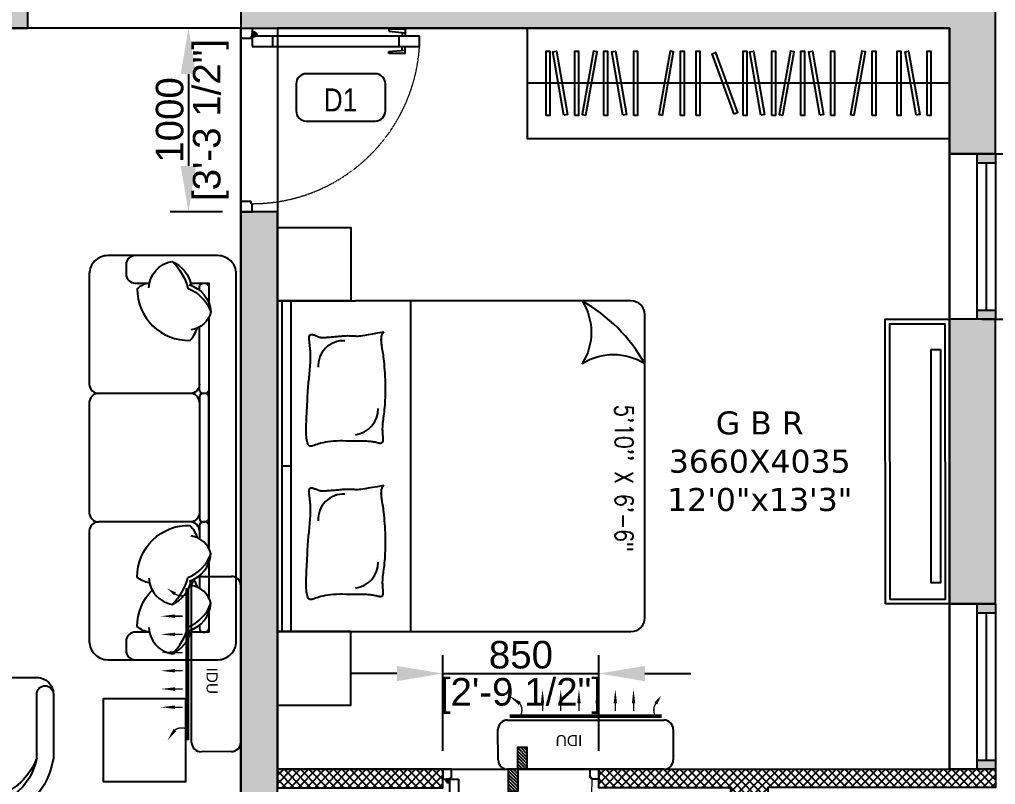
# Model space of a CAD drawing. Header units: millimetres. Extents: x 94643 to 134206, y 115494 to 180803.
# Drawn here: x 106145 to 111460, y 130945 to 135110 of the extents above; entities that cross this region are included whole.
import ezdxf
from ezdxf.enums import TextEntityAlignment as Align

# ---------------------------------------------------------------- set-up
doc = ezdxf.new("R2010")
doc.units = ezdxf.units.MM
doc.linetypes.add('3.5BHK EAST-UN-5$0$DASHED', pattern=[0.75, 0.5, -0.25])
doc.linetypes.add('3BHK  WEST_UN-2$0$DASHED', pattern=[0.75, 0.5, -0.25])
for name, color, linetype in [('A-1S Sofa', 253, 'Continuous'), ('A-3S Sofa', 253, 'Continuous'), ('A-AC', 252, 'Continuous'), ('A-Bed Furniture', 253, 'Continuous'), ('A-Bed Side Table', 253, 'Continuous'), ('A-Dimensions', 4, 'Continuous'), ('A-Door', 11, 'Continuous'), ('A-Door Line', 8, 'Continuous'), ('A-Furniture', 8, 'Continuous'), ('A-Hatch', 252, 'Continuous'), ('A-MBR Wardrobe', 253, 'Continuous'), ('A-Room Boundary', 44, 'Continuous'), ('A-Sofa Center  Table', 253, 'Continuous'), ('A-Sofa Side Table', 253, 'Continuous'), ('A-Text Main', 44, 'Continuous'), ('A-TV', 253, 'Continuous'), ('A-TV Unit', 252, 'Continuous'), ('A-Window', 4, 'Continuous')]:
    doc.layers.add(name, color=color, linetype=linetype)
doc.layers.add('A-Wall', color=240, linetype='Continuous', lineweight=35)
doc.styles.add('2024-08-29_TOWER-A$0$simplex-0.8', font='simplex.shx', dxfattribs={"width": 0.8})
doc.styles.add('3.5BHK EAST-UN-5$0$grid_text', font='verdana.ttf')
doc.styles.add('3BHK  WEST_UN-2$0$2024-08-30_TOWER-C$0$simplex-0.8', font='simplex.shx', dxfattribs={"width": 0.8})
doc.styles.add('3BHK  WEST_UN-2$0$AMISH', font='arial.ttf')
doc.styles.add('ARIAL', font='ARIALN.TTF')
doc.styles.add('S', font='arial.ttf', dxfattribs={"height": 150})
doc.dimstyles.new('DIMSMALL', dxfattribs={"dimtxt": 150, "dimasz": 250, "dimexe": 100, "dimexo": 100, "dimgap": 25, "dimtad": 1, "dimdec": 0, "dimzin": 0, "dimdsep": 46, "dimtxsty": 'S', "dimcen": 0, "dimdle": 100, "dimclrd": 8, "dimclre": 8, "dimclrt": 256, "dimazin": 0, "dimtfac": 1, "dimtdec": 0, "dimtix": 1, "dimtmove": 0, "dimatfit": 3, "dimldrblk": '12_DatumFilled', "dimfxl": 1, "dimtolj": 1, "dimtzin": 0, "dimlwd": -1, "dimlwe": -1, "dimarcsym": 1})

# ---------------------------------------------------------------- blocks, each defined once
blk = doc.blocks.new('*D217')
at = {"layer": 'A-Dimensions', "color": 8, "transparency": 16777216}
for p, q in [((107250.8, 135062.7), (106965, 135062.7)), ((107065, 134812.7), (107065, 134312.7)), ((107250.8, 134062.7), (106965, 134062.7))]:
    blk.add_line(p, q, dxfattribs=at)
for points in [[(107023.3, 134812.7), (107106.7, 134812.7), (107065, 135062.7)], [(107023.3, 134312.7), (107106.7, 134312.7), (107065, 134062.7)]]:
    blk.add_solid(points, dxfattribs=at)
at = {"layer": 'Defpoints', "color": 0, "transparency": 16777216}
for p in [(107350.8, 135062.7), (107065, 134062.7), (107350.8, 134062.7)]:
    blk.add_point(p, dxfattribs=at)
at = {"layer": 'A-Dimensions', "lineweight": 30, "transparency": 16777216, "char_height": 150, "attachment_point": 5, "rotation": 90, "style": 'S'}
for s, insert in [('\\A1;[3\'-3 1/2"]', (107187.1, 134562.7)), ('\\A1;1000', (106963.4, 134562.7))]:
    blk.add_mtext(s, dxfattribs=dict(at, insert=insert))
blk = doc.blocks.new('12_DatumFilled')
at = {"color": 8, "linetype": 'ByBlock'}
blk.add_solid([(0, 0.577), (-1, 0), (0, -0.577)], dxfattribs=at)
blk = doc.blocks.new('*D226')
at = {"layer": 'A-Dimensions', "color": 8, "transparency": 16777216}
for p, q in [((112231.5, 134627.8), (112231.5, 134877.8)), ((111385.8, 134377.8), (112331.5, 134377.8)), ((112231.5, 134377.8), (112231.5, 133477.8)), ((111385.8, 133477.8), (112331.5, 133477.8)), ((112231.5, 133227.8), (112231.5, 132977.8))]:
    blk.add_line(p, q, dxfattribs=at)
for points in [[(112189.8, 134627.8), (112273.2, 134627.8), (112231.5, 134377.8)], [(112189.8, 133227.8), (112273.2, 133227.8), (112231.5, 133477.8)]]:
    blk.add_solid(points, dxfattribs=at)
at = {"layer": 'Defpoints', "color": 0, "transparency": 16777216}
for p in [(111285.8, 134377.8), (111285.8, 133477.8), (112231.5, 133477.8)]:
    blk.add_point(p, dxfattribs=at)
at = {"layer": 'A-Dimensions', "lineweight": 30, "transparency": 16777216, "char_height": 150, "attachment_point": 5, "rotation": 90, "style": 'S'}
for s, insert in [('\\A1;[2\'-11 1/2"]', (112353.6, 133927.8)), ('\\A1;900', (112129.9, 133927.8))]:
    blk.add_mtext(s, dxfattribs=dict(at, insert=insert))
blk = doc.blocks.new('*D228')
at = {"layer": 'A-Dimensions', "color": 8, "transparency": 16777216}
for p, q in [((108450.8, 131127.7), (108450.8, 131649.1)), ((109300.8, 131127.7), (109300.8, 131649.1)), ((108200.8, 131549.1), (107950.8, 131549.1)), ((108450.8, 131549.1), (109300.8, 131549.1)), ((109550.8, 131549.1), (109800.8, 131549.1))]:
    blk.add_line(p, q, dxfattribs=at)
for points in [[(108200.8, 131590.7), (108200.8, 131507.4), (108450.8, 131549.1)], [(109550.8, 131590.7), (109550.8, 131507.4), (109300.8, 131549.1)]]:
    blk.add_solid(points, dxfattribs=at)
at = {"layer": 'Defpoints', "color": 0, "transparency": 16777216}
for p in [(109300.8, 131549.1), (108450.8, 131027.7), (109300.8, 131027.7)]:
    blk.add_point(p, dxfattribs=at)
at = {"layer": 'A-Dimensions', "lineweight": 30, "transparency": 16777216, "char_height": 150, "attachment_point": 5, "style": 'S'}
for s, insert in [('\\A1;850', (108875.8, 131650.6)), ('\\A1;[2\'-9 1/2"]', (108875.8, 131427))]:
    blk.add_mtext(s, dxfattribs=dict(at, insert=insert))
blk = doc.blocks.new('3.5BHK EAST-UN-5$0$A$Ceb508b97')
at = {"layer": 'A-MBR Wardrobe', "ltscale": 600}
blk.add_lwpolyline([(100.2, 600), (100.2, 0), (2400.2, 0), (2400.2, 600)], close=True, dxfattribs=at)
for points in [[(202.7, 125), (202.7, 475), (222.7, 475), (222.7, 125), (202.7, 125)], [(300.1, 125.9), (239.3, 470.6), (259, 474.1), (319.7, 129.4), (300.1, 125.9)], [(359.9, 125), (359.9, 475), (379.9, 475), (379.9, 125), (359.9, 125)], [(419.5, 125.9), (480.3, 470.6), (460.6, 474.1), (399.9, 129.4), (419.5, 125.9)], [(517.8, 125), (517.8, 475), (537.8, 475), (537.8, 125), (517.8, 125)], [(621.4, 125.9), (560.6, 470.6), (580.3, 474.1), (641.1, 129.4), (621.4, 125.9)], [(681.2, 125), (681.2, 475), (701.2, 475), (701.2, 125), (681.2, 125)], [(836.6, 125.9), (897.4, 470.6), (877.7, 474.1), (817, 129.4), (836.6, 125.9)], [(934.9, 125), (934.9, 475), (954.9, 475), (954.9, 125), (934.9, 125)], [(1019.4, 125), (1019.4, 475), (1039.4, 475), (1039.4, 125), (1019.4, 125)], [(1226.2, 132.1), (1106.5, 461), (1125.3, 467.9), (1245, 139), (1226.2, 132.1)], [(1275.7, 125), (1275.7, 475), (1295.7, 475), (1295.7, 125), (1275.7, 125)], [(1373, 125.9), (1312.3, 470.6), (1332, 474.1), (1392.7, 129.4), (1373, 125.9)], [(1432.9, 125), (1432.9, 475), (1452.9, 475), (1452.9, 125), (1432.9, 125)], [(1492.5, 125.9), (1553.3, 470.6), (1533.6, 474.1), (1472.8, 129.4), (1492.5, 125.9)], [(1590.8, 125), (1590.8, 475), (1610.8, 475), (1610.8, 125), (1590.8, 125)], [(1694.4, 125.9), (1633.6, 470.6), (1653.3, 474.1), (1714.1, 129.4), (1694.4, 125.9)], [(1754.2, 125), (1754.2, 475), (1774.2, 475), (1774.2, 125), (1754.2, 125)], [(1880.8, 125.9), (1941.5, 470.6), (1921.8, 474.1), (1861.1, 129.4), (1880.8, 125.9)], [(1979, 125), (1979, 475), (1999, 475), (1999, 125), (1979, 125)], [(2114.9, 125), (2114.9, 475), (2134.9, 475), (2134.9, 125), (2114.9, 125)], [(2218.5, 125.9), (2157.7, 470.6), (2177.4, 474.1), (2238.2, 129.4), (2218.5, 125.9)], [(2278.3, 125), (2278.3, 475), (2298.3, 475), (2298.3, 125), (2278.3, 125)], [(2400.2, 300), (100, 300)]]:
    blk.add_lwpolyline(points, dxfattribs=at)
blk = doc.blocks.new('A$C060bb122')
at = {"layer": 'A-Window', "linetype": 'Continuous'}
for points in [[(0, 0), (-100, 0), (-100, -50), (0, -50)], [(-100, -900), (0, -900), (0, -850), (-100, -850)]]:
    blk.add_hatch(color=256, dxfattribs=at).paths.add_polyline_path(points)
for p, q in [((-249.5, 0), (-249.5, -900)), ((-100, 0), (-249.5, 0)), ((-100, -50), (-100, 0)), ((0, 0), (-100, 0)), ((0, 0), (-100, 0)), ((0, 0), (0, -900)), ((0, 0), (0, -50)), ((0, -50), (-100, -50)), ((-100, -850), (-100, -50)), ((-50, -50), (-50, -850)), ((0, -50), (0, -850)), ((-100, -900), (-100, -850)), ((-100, -850), (0, -850)), ((0, -850), (0, -900)), ((-100, -900), (-250, -900)), ((0, -900), (-100, -900)), ((0, -900), (-100, -900))]:
    blk.add_line(p, q, dxfattribs=at)
blk = doc.blocks.new('A$Ccfbdbe87')
at = {"layer": 'A-Door'}
for p, q in [((99.9, 973.1), (44.4, 973.1)), ((44.4, 973.1), (44.4, 62.5)), ((99.9, 62.5), (99.9, 973.1)), ((5.6, 895.4), (44.4, 895.4)), ((5.6, 895.4), (5.6, 806.5)), ((16.7, 806.5), (24.9, 895.4)), ((23.3, 878.7), (44.4, 878.7)), ((99.9, 862), (44.4, 862)), ((138.8, 895.4), (99.9, 895.4)), ((121, 878.7), (99.9, 878.7)), ((127.7, 806.5), (119.5, 895.4)), ((138.8, 895.4), (138.8, 806.5)), ((5.6, 806.5), (16.7, 806.5)), ((138.8, 806.5), (127.7, 806.5)), ((99.9, 173.5), (44.4, 173.5)), ((0, 0), (0, 62.5)), ((0, 62.5), (44.4, 62.5)), ((16.7, 73.6), (50, 73.6)), ((33.3, 90.2), (33.3, 56.9)), ((44.4, 62.5), (99.9, 62.5)), ((44.4, 62.5), (44.4, 55.5)), ((44.4, 55.5), (55.5, 55.5)), ((55.5, 55.5), (55.5, 0)), ((99.9, 62.5), (99.9, 62.5)), ((944.5, 55.5), (944.5, 0)), ((955.6, 55.5), (944.5, 55.5)), ((1000, 62.5), (955.6, 62.5)), ((955.6, 62.5), (955.6, 55.5)), ((1000, 0), (1000, 62.5)), ((55.5, 0), (0, 0)), ((944.5, 0), (1000, 0))]:
    blk.add_line(p, q, dxfattribs=at)
blk.add_circle((33.3, 73.6), 11.1, dxfattribs=at)
at = {"layer": 'A-Door', "linetype": '3BHK  WEST_UN-2$0$DASHED', "lineweight": 0}
blk.add_arc((41.8, 61.2), 913.8, 0.0822, 86.3506, dxfattribs=at)
blk = doc.blocks.new('A$C9b4d8ff6')
at = {"layer": 'A-Door'}
for p, q in [((84.9, 827.1), (37.7, 827.1)), ((37.7, 827.1), (37.8, 53.1)), ((85, 53.1), (84.9, 827.1)), ((4.7, 761.1), (37.7, 761.1)), ((4.7, 761.1), (4.7, 685.5)), ((14.1, 685.5), (21.1, 761.1)), ((19.8, 746.9), (37.7, 746.9)), ((117.9, 761.1), (84.9, 761.1)), ((102.8, 746.9), (84.9, 746.9)), ((108.5, 685.5), (101.5, 761.1)), ((117.9, 761.1), (118, 685.5)), ((84.9, 732.7), (37.7, 732.7)), ((4.7, 685.5), (14.1, 685.5)), ((118, 685.5), (108.5, 685.5)), ((84.9, 147.5), (37.7, 147.5)), ((14.2, 62.5), (42.5, 62.5)), ((28.3, 76.7), (28.3, 48.4)), ((0, 0), (0, 53.1)), ((0, 53.1), (37.8, 53.1)), ((47.2, 0), (0, 0)), ((37.8, 53.1), (85, 53.1)), ((37.8, 53.1), (37.8, 47.2)), ((37.8, 47.2), (47.2, 47.2)), ((47.2, 47.2), (47.2, 0)), ((85, 53.1), (85, 53.1)), ((802.8, 47.2), (802.8, 0.1)), ((812.2, 47.2), (802.8, 47.2)), ((802.8, 0.1), (850, 0.1)), ((850, 53.2), (812.2, 53.1)), ((812.2, 53.1), (812.2, 47.2)), ((850, 0.1), (850, 53.2))]:
    blk.add_line(p, q, dxfattribs=at)
blk.add_circle((28.3, 62.5), 9.44, dxfattribs=at)
at = {"layer": 'A-Door', "linetype": '3.5BHK EAST-UN-5$0$DASHED', "lineweight": 0}
blk.add_arc((35.5, 52), 776.7, 0.0858, 86.3542, dxfattribs=at)
blk = doc.blocks.new('3BHK  WEST_UN-3$0$2024-08-29_TOWER-A$0$SIDE TABLE')
at = {"layer": 'A-Furniture'}
blk.add_lwpolyline([(0.45, 0), (0, 0), (0, 0.45), (0.45, 0.45)], close=True, dxfattribs=at)
blk = doc.blocks.new('3BHK  WEST_UN-3$0$A$Ce69b8bcf')
at = {"layer": 'A-1S Sofa'}
for points in [[(800.1, 434.8), (800.1, 90.2, -0.414214), (709.9, 0), (360.8, 0, -0.376272), (0.1, 430.3), (0.1, 434.8), (0.1, 439.3, -0.414214), (360.8, 800), (709.9, 800, -0.414214), (800.1, 709.8), (800.1, 434.8)], [(315.3, 807.4, 0.14773), (237.8, 675.6, 0.213343), (124.1, 559.4, 0.178662)], [(428.9, 678.2, 0.356772), (315.3, 807.4, 0.249542), (221.6, 690.3, -9.61688)], [(424, 709.8), (709.9, 709.8, 0.414214), (755, 754.9), (755, 754.9, 0.414214), (709.9, 800)], [(231.6, 693.8, 0.306663), (124.1, 559.4, 0.30633), (222.3, 471.5, -0.872847)], [(426.1, 700.9, -0.165541), (485.7, 673, -0.425989), (227.4, 419.8, -0.121523), (191.8, 479.9, 7.115464)], [(125.9, 573.6, 0.130591), (90.3, 439.3), (90.3, 434.8)], [(145.1, 516.2, 0.072384), (135.4, 439.3), (135.4, 434.8)], [(360.8, 90.2, -0.364589), (90.3, 430.3), (90.3, 434.8)], [(360.8, 90.2, -0.321599), (135.4, 430.3), (135.4, 434.8)], [(360.8, 90.2), (709.9, 90.2, -0.414214), (755, 45.1), (755, 45.1, -0.414214), (709.9, 0)]]:
    blk.add_lwpolyline(points, format="xyb", dxfattribs=at)
blk = doc.blocks.new('3BHK  WEST_UN-2$0$WALL MOUNTED SPLIT AC')
at = {"layer": 'A-AC'}
for p, q in [((18067.15, -8077.46), (18073.71, -8077.46)), ((18064.01, -8112.84, 0), (18064, -8079.99, 0)), ((18064.41, -8112.84, 0), (18064.41, -8079.99, 0)), ((18065.12, -8113.34), (18065.11, -8079.5)), ((18075.75, -8079.5), (18075.75, -8113.29)), ((18073.72, -8115.33), (18067.16, -8115.38))]:
    blk.add_line(p, q, dxfattribs=at)
at = {"layer": 'A-AC', "elevation": 0}
for points in [[(18059.86, -8080.11, 0, 0.75, 0), (18061.51, -8081.22, 0.75, 0.75, 0)], [(18058.43, -8086.05, 0, 0.75, 0), (18061.52, -8086.05, 0.75, 0.75, 0)], [(18058.44, -8089.99, 0, 0.75, 0), (18061.52, -8089.99, 0.75, 0.75, 0)], [(18058.44, -8093.93, 0, 0.75, 0), (18061.52, -8093.93, 0.75, 0.75, 0)], [(18058.44, -8097.86, 0, 0.75, 0), (18061.52, -8097.86, 0.75, 0.75, 0)], [(18058.44, -8101.8, 0, 0.75, 0), (18061.52, -8101.8, 0.75, 0.75, 0)], [(18058.44, -8105.74, 0, 0.75, 0), (18061.52, -8105.74, 0.75, 0.75, 0)], [(18059.87, -8112.95, 0, 0.75, 0), (18061.51, -8110.65, 0.75, 0.75, 0)]]:
    blk.add_lwpolyline(points, format="xyseb", dxfattribs=at)
at = {"layer": 'A-AC', "const_width": 0.3, "elevation": 0}
for points in [[(18061.51, -8081.22, 0.246742), (18063.87, -8081.49, -4.761831)], [(18061.51, -8110.65, -0.246742), (18063.87, -8110.38, 4.761831)]]:
    blk.add_lwpolyline(points, format="xyb", dxfattribs=at)
for points in [[(18061.52, -8086.05), (18063.17, -8086.05)], [(18061.52, -8089.99), (18063.17, -8089.99)], [(18061.52, -8093.93), (18063.17, -8093.93)], [(18061.52, -8097.86), (18063.17, -8097.86)], [(18061.52, -8101.8), (18063.17, -8101.8)], [(18061.52, -8105.74), (18063.17, -8105.74)]]:
    blk.add_lwpolyline(points, dxfattribs=at)
at = {"layer": 'A-AC'}
for centre, start, end in [((18067.15, -8079.5), 90.0082, 180.0082), ((18073.71, -8079.5), 0.0078, 90.0078), ((18067.16, -8113.34), 180.0082, 270.0082), ((18073.71, -8113.29), 270.0078, 0.0078)]:
    blk.add_arc(centre, 2.04, start, end, dxfattribs=at)
at = {"layer": 'A-AC', "style": '3BHK  WEST_UN-2$0$AMISH'}
blk.add_attdef('IDU', text='', height=2.4, rotation=90.0082, dxfattribs=at).set_placement((18070, -8096.33, 0), align=Align.MIDDLE_CENTER)
blk = doc.blocks.new('3.5BHK EAST-UN-5$0$2024-08-29_TOWER-A$0$TV FG')
at = {"layer": 'A-TV'}
blk.add_lwpolyline([(-635, -25), (635, -25), (635, -75), (-635, -75)], close=True, dxfattribs=at)
blk = doc.blocks.new('2024-08-29_TOWER-A$0$WNTG')
at = {"layer": 'A-Text Main'}
blk.add_lwpolyline([(-187.8, 246.2), (187.8, 246.2, -0.414214), (242.8, 191.2), (242.8, 43.3, -0.414214), (187.8, -11.7), (-187.8, -11.7, -0.414214), (-242.8, 43.3), (-242.8, 191.2, -0.414214)], format="xyb", close=True, dxfattribs=at)
at = {"layer": 'A-Text Main', "style": '2024-08-29_TOWER-A$0$simplex-0.8', "width": 0.8}
blk.add_attdef('WNTG', text='', height=150, dxfattribs=at).set_placement((-1.6, 43), align=Align.CENTER)
blk = doc.blocks.new('TILE DROP')
at = {"layer": 'A-Door Line'}
h = blk.add_hatch(dxfattribs=at)
h.set_pattern_fill('ANSI31', color=8, scale=0.1)
h.set_pattern_definition([(45, (-18.584744, -6.592634), (-0.008838835, 0.008838835), [])])
h.paths.add_polyline_path([(0, 0.05), (-0.12, 0.05), (-0.12, 0), (0, 0)])
h.paths.add_polyline_path([(0.12, -0.05), (0.12, 0), (0, 0), (0, -0.05)])
at = {"layer": 'A-Door Line', "color": 8}
for points in [[(-0.12, 0), (-0.12, 0.05), (0, 0.05), (0, 0)], [(0, -0.05), (0, 0), (0.12, 0), (0.12, -0.05)]]:
    blk.add_lwpolyline(points, close=True, dxfattribs=at)
blk = doc.blocks.new('3BHK  WEST_UN-2$0$2024-08-30_TOWER-C$0$king size bed')
at = {"layer": 'A-Bed Furniture'}
for p, q in [((0.825, 2), (-0.825, 2)), ((-0.9, 1.925), (-0.9, 0.425)), ((0.9, 0), (0.9, 1.925)), ((-0.9, 0.725), (0.9, 0.725)), ((-0.9, 0), (-0.9, 0.425)), ((0.9, 0.075), (-0.9, 0.075)), ((0, 0.075), (0, 0.025)), ((0, 0.075), (0, 0.075))]:
    blk.add_line(p, q, dxfattribs=at)
blk.add_lwpolyline([(-0.9, 1.6586, -0.292894), (-0.5586, 1.6586, -0.292894), (-0.5586, 2, 0.136668)], format="xyb", close=True, dxfattribs=at)
for points in [[(-0.7317, 0.5787), (-0.7264, 0.5744), (-0.7213, 0.571), (-0.7162, 0.5684), (-0.7111, 0.5664), (-0.7061, 0.5651), (-0.7012, 0.5642), (-0.6963, 0.5637), (-0.6914, 0.5635), (-0.6866, 0.5634), (-0.6818, 0.5635), (-0.6768, 0.5638), (-0.6717, 0.5642), (-0.6663, 0.5648), (-0.6607, 0.5656), (-0.6547, 0.5665), (-0.6482, 0.5675), (-0.6412, 0.5687), (-0.6335, 0.5701), (-0.6252, 0.5715), (-0.6161, 0.573), (-0.606, 0.5745), (-0.595, 0.576), (-0.5828, 0.5775), (-0.5695, 0.5789), (-0.5549, 0.5803), (-0.5392, 0.5815), (-0.5227, 0.5827), (-0.5057, 0.5837), (-0.4883, 0.5846), (-0.4708, 0.5853), (-0.4535, 0.5858), (-0.4365, 0.5862), (-0.4202, 0.5864), (-0.4044, 0.5863), (-0.3893, 0.5861), (-0.3746, 0.5857), (-0.3605, 0.5852), (-0.3468, 0.5844), (-0.3335, 0.5835), (-0.3207, 0.5825), (-0.3082, 0.5813), (-0.2962, 0.58), (-0.2845, 0.5786), (-0.2734, 0.5772), (-0.2628, 0.5759), (-0.2528, 0.5746), (-0.2434, 0.5735), (-0.2347, 0.5725), (-0.2266, 0.5718), (-0.2191, 0.5712), (-0.2121, 0.5708), (-0.2053, 0.5707), (-0.1987, 0.5707), (-0.1922, 0.5708), (-0.1856, 0.5712), (-0.1788, 0.5716), (-0.1717, 0.5722), (-0.1644, 0.5728), (-0.1572, 0.5733), (-0.1503, 0.5736), (-0.1438, 0.5737), (-0.138, 0.5733), (-0.1331, 0.5723), (-0.1292, 0.5707), (-0.1265, 0.5684), (-0.125, 0.5655), (-0.1243, 0.5619), (-0.1245, 0.5577), (-0.1252, 0.5531), (-0.1263, 0.5481), (-0.1276, 0.5428), (-0.129, 0.5372), (-0.1303, 0.5313), (-0.1315, 0.5253), (-0.1326, 0.5192), (-0.1336, 0.5129), (-0.1344, 0.5065), (-0.135, 0.5), (-0.1355, 0.4935), (-0.1359, 0.4869), (-0.1361, 0.4802), (-0.1362, 0.4734), (-0.1361, 0.4661), (-0.1361, 0.4583), (-0.136, 0.4496), (-0.136, 0.4399), (-0.1361, 0.4291), (-0.1363, 0.4169), (-0.1366, 0.4031), (-0.137, 0.3881), (-0.1373, 0.3722), (-0.1376, 0.3556), (-0.1376, 0.3388), (-0.1372, 0.322), (-0.1365, 0.3055), (-0.1352, 0.2896), (-0.1333, 0.2747), (-0.1309, 0.2608), (-0.1281, 0.248), (-0.1252, 0.2361), (-0.1221, 0.2253), (-0.1191, 0.2155), (-0.1163, 0.2068), (-0.1137, 0.1992), (-0.1117, 0.1927), (-0.1101, 0.1871), (-0.1093, 0.1824), (-0.1091, 0.1785), (-0.1097, 0.1751), (-0.1113, 0.1723), (-0.1138, 0.1697), (-0.1175, 0.1675), (-0.1222, 0.1653), (-0.1281, 0.1633), (-0.135, 0.1615), (-0.1427, 0.1599), (-0.1514, 0.1585), (-0.1607, 0.1573), (-0.1708, 0.1564), (-0.1814, 0.1559), (-0.1926, 0.1556), (-0.2043, 0.1557), (-0.2165, 0.1559), (-0.2293, 0.1564), (-0.2427, 0.1571), (-0.2567, 0.1578), (-0.2713, 0.1586), (-0.2866, 0.1594), (-0.3025, 0.1602), (-0.3188, 0.1609), (-0.3353, 0.1617), (-0.3517, 0.1624), (-0.3678, 0.1632), (-0.3834, 0.164), (-0.3982, 0.1648), (-0.412, 0.1656), (-0.4246, 0.1665), (-0.4362, 0.1674), (-0.4469, 0.1684), (-0.457, 0.1694), (-0.4668, 0.1704), (-0.4763, 0.1715), (-0.486, 0.1725), (-0.4959, 0.1736), (-0.5062, 0.1747), (-0.517, 0.1757), (-0.5279, 0.1767), (-0.539, 0.1776), (-0.5501, 0.1784), (-0.561, 0.1791), (-0.5717, 0.1796), (-0.5819, 0.18), (-0.5916, 0.1802), (-0.6009, 0.1801), (-0.6099, 0.1799), (-0.6186, 0.1796), (-0.6271, 0.179), (-0.6355, 0.1783), (-0.6439, 0.1774), (-0.6524, 0.1765), (-0.6611, 0.1753), (-0.6697, 0.1742), (-0.6782, 0.1732), (-0.6862, 0.1724), (-0.6937, 0.1719), (-0.7004, 0.1719), (-0.7061, 0.1725), (-0.7107, 0.1738), (-0.714, 0.1758), (-0.7161, 0.1786), (-0.7172, 0.1819), (-0.7174, 0.1857), (-0.7169, 0.1898), (-0.7159, 0.1942), (-0.7145, 0.1987), (-0.7128, 0.2031), (-0.7112, 0.2074), (-0.7095, 0.2117), (-0.7078, 0.2158), (-0.7063, 0.2199), (-0.7048, 0.2239), (-0.7035, 0.228), (-0.7025, 0.2321), (-0.7017, 0.2362), (-0.7011, 0.2403), (-0.7009, 0.2446), (-0.7008, 0.249), (-0.701, 0.2536), (-0.7012, 0.2584), (-0.7016, 0.2634), (-0.7021, 0.2687), (-0.7025, 0.2744), (-0.703, 0.2803), (-0.7035, 0.2866), (-0.7039, 0.2931), (-0.7044, 0.2998), (-0.7049, 0.3066), (-0.7054, 0.3135), (-0.706, 0.3204), (-0.7066, 0.3273), (-0.7073, 0.3341), (-0.708, 0.3409), (-0.7088, 0.3476), (-0.7094, 0.3543), (-0.71, 0.361), (-0.7105, 0.3677), (-0.7108, 0.3745), (-0.7109, 0.3813), (-0.7108, 0.3882), (-0.7105, 0.3952), (-0.7101, 0.4023), (-0.7097, 0.4094), (-0.7093, 0.4165), (-0.7091, 0.4237), (-0.7089, 0.431), (-0.709, 0.4383), (-0.7094, 0.4457), (-0.7103, 0.4542), (-0.7116, 0.4646), (-0.7137, 0.4778), (-0.7166, 0.4949), (-0.7205, 0.5168), (-0.7255, 0.5444), (-0.7317, 0.5787)], [(0.1033, 0.5787), (0.1086, 0.5744), (0.1137, 0.571), (0.1188, 0.5684), (0.1239, 0.5664), (0.1289, 0.5651), (0.1338, 0.5642), (0.1387, 0.5637), (0.1436, 0.5635), (0.1484, 0.5634), (0.1532, 0.5635), (0.1582, 0.5638), (0.1633, 0.5642), (0.1687, 0.5648), (0.1743, 0.5656), (0.1803, 0.5665), (0.1868, 0.5675), (0.1938, 0.5687), (0.2015, 0.5701), (0.2098, 0.5715), (0.2189, 0.573), (0.229, 0.5745), (0.24, 0.576), (0.2522, 0.5775), (0.2655, 0.5789), (0.2801, 0.5803), (0.2958, 0.5815), (0.3123, 0.5827), (0.3293, 0.5837), (0.3467, 0.5846), (0.3642, 0.5853), (0.3815, 0.5858), (0.3985, 0.5862), (0.4148, 0.5864), (0.4306, 0.5863), (0.4457, 0.5861), (0.4604, 0.5857), (0.4745, 0.5852), (0.4882, 0.5844), (0.5015, 0.5835), (0.5143, 0.5825), (0.5268, 0.5813), (0.5388, 0.58), (0.5505, 0.5786), (0.5616, 0.5772), (0.5722, 0.5759), (0.5822, 0.5746), (0.5916, 0.5735), (0.6003, 0.5725), (0.6084, 0.5718), (0.6159, 0.5712), (0.6229, 0.5708), (0.6297, 0.5707), (0.6363, 0.5707), (0.6428, 0.5708), (0.6494, 0.5712), (0.6562, 0.5716), (0.6633, 0.5722), (0.6706, 0.5728), (0.6778, 0.5733), (0.6847, 0.5736), (0.6912, 0.5737), (0.697, 0.5733), (0.7019, 0.5723), (0.7058, 0.5707), (0.7085, 0.5684), (0.71, 0.5655), (0.7107, 0.5619), (0.7105, 0.5577), (0.7098, 0.5531), (0.7087, 0.5481), (0.7074, 0.5428), (0.706, 0.5372), (0.7047, 0.5313), (0.7035, 0.5253), (0.7024, 0.5192), (0.7014, 0.5129), (0.7006, 0.5065), (0.7, 0.5), (0.6995, 0.4935), (0.6991, 0.4869), (0.6989, 0.4802), (0.6988, 0.4734), (0.6989, 0.4661), (0.6989, 0.4583), (0.699, 0.4496), (0.699, 0.4399), (0.6989, 0.4291), (0.6987, 0.4169), (0.6984, 0.4031), (0.698, 0.3881), (0.6977, 0.3722), (0.6974, 0.3556), (0.6974, 0.3388), (0.6978, 0.322), (0.6985, 0.3055), (0.6998, 0.2896), (0.7017, 0.2747), (0.7041, 0.2608), (0.7069, 0.248), (0.7098, 0.2361), (0.7129, 0.2253), (0.7159, 0.2155), (0.7187, 0.2068), (0.7213, 0.1992), (0.7233, 0.1927), (0.7249, 0.1871), (0.7257, 0.1824), (0.7259, 0.1785), (0.7253, 0.1751), (0.7237, 0.1723), (0.7212, 0.1697), (0.7175, 0.1675), (0.7128, 0.1653), (0.7069, 0.1633), (0.7, 0.1615), (0.6923, 0.1599), (0.6836, 0.1585), (0.6743, 0.1573), (0.6642, 0.1564), (0.6536, 0.1559), (0.6424, 0.1556), (0.6307, 0.1557), (0.6185, 0.1559), (0.6057, 0.1564), (0.5923, 0.1571), (0.5783, 0.1578), (0.5637, 0.1586), (0.5484, 0.1594), (0.5325, 0.1602), (0.5162, 0.1609), (0.4997, 0.1617), (0.4833, 0.1624), (0.4672, 0.1632), (0.4516, 0.164), (0.4368, 0.1648), (0.423, 0.1656), (0.4104, 0.1665), (0.3988, 0.1674), (0.3881, 0.1684), (0.378, 0.1694), (0.3682, 0.1704), (0.3587, 0.1715), (0.349, 0.1725), (0.3391, 0.1736), (0.3288, 0.1747), (0.318, 0.1757), (0.3071, 0.1767), (0.296, 0.1776), (0.2849, 0.1784), (0.274, 0.1791), (0.2633, 0.1796), (0.2531, 0.18), (0.2434, 0.1802), (0.2341, 0.1801), (0.2251, 0.1799), (0.2164, 0.1796), (0.2079, 0.179), (0.1995, 0.1783), (0.1911, 0.1774), (0.1826, 0.1765), (0.1739, 0.1753), (0.1653, 0.1742), (0.1568, 0.1732), (0.1488, 0.1724), (0.1413, 0.1719), (0.1346, 0.1719), (0.1289, 0.1725), (0.1243, 0.1738), (0.121, 0.1758), (0.1189, 0.1786), (0.1178, 0.1819), (0.1176, 0.1857), (0.1181, 0.1898), (0.1191, 0.1942), (0.1205, 0.1987), (0.1222, 0.2031), (0.1238, 0.2074), (0.1255, 0.2117), (0.1272, 0.2158), (0.1287, 0.2199), (0.1302, 0.2239), (0.1315, 0.228), (0.1325, 0.2321), (0.1333, 0.2362), (0.1339, 0.2403), (0.1341, 0.2446), (0.1342, 0.249), (0.134, 0.2536), (0.1338, 0.2584), (0.1334, 0.2634), (0.1329, 0.2687), (0.1325, 0.2744), (0.132, 0.2803), (0.1315, 0.2866), (0.1311, 0.2931), (0.1306, 0.2998), (0.1301, 0.3066), (0.1296, 0.3135), (0.129, 0.3204), (0.1284, 0.3273), (0.1277, 0.3341), (0.127, 0.3409), (0.1262, 0.3476), (0.1256, 0.3543), (0.125, 0.361), (0.1245, 0.3677), (0.1242, 0.3745), (0.1241, 0.3813), (0.1242, 0.3882), (0.1245, 0.3952), (0.1249, 0.4023), (0.1253, 0.4094), (0.1257, 0.4165), (0.1259, 0.4237), (0.1261, 0.431), (0.126, 0.4383), (0.1256, 0.4457), (0.1247, 0.4542), (0.1234, 0.4646), (0.1213, 0.4778), (0.1184, 0.4949), (0.1145, 0.5168), (0.1095, 0.5444), (0.1033, 0.5787)], [(0.9, 0.025), (-0.9, 0.025)], [(-0.9, 0), (0.9, 0)]]:
    blk.add_lwpolyline(points, dxfattribs=at)
for centre, radius, start, end in [((-0.825, 1.925), 0.075, 90, 180), ((0.825, 1.925), 0.075, 360, 90), ((-0.3124, 0.406), 0.1418, 7.3413, 90.47), ((0.5226, 0.406), 0.1418, 7.3413, 90.47), ((-0.545, 0.3601), 0.1387, 177.3191, 272.6809), ((0.29, 0.3601), 0.1387, 177.3191, 272.6809)]:
    blk.add_arc(centre, radius, start, end, dxfattribs=at)
at = {"layer": 'A-Bed Furniture', "ltscale": 5, "insert": (-0.3357, 1.9373), "char_height": 0.1, "width": 1.163145, "attachment_point": 1, "style": '3BHK  WEST_UN-2$0$2024-08-30_TOWER-C$0$simplex-0.8'}
blk.add_mtext('5\'10\'\' X 6\'-6"', dxfattribs=at)
blk = doc.blocks.new('A$Cc487e11b')
at = {"layer": 'A-Sofa Center  Table'}
blk.add_lwpolyline([(400, 400), (0, 400), (0, 0), (400, 0)], close=True, dxfattribs=at)
blk = doc.blocks.new('3.5BHK EAST_UN-1$0$A$Cb1453656')
at = {"layer": 'A-3S Sofa'}
for points in [[(2200, 700, 0.414214), (2100, 800), (1500, 800, 0.414214), (1450, 750, 0.414214), (1400, 800), (800, 800, 0.414214), (750, 750, 0.414214), (700, 800), (100, 800, 0.414214), (0, 700), (0, 100, 0.414214), (100, 0), (2100, 0, 0.414214), (2200, 100)], [(770, 150), (1430, 150, 0.414214), (1450, 170), (1450, 180, 0.414214), (1430, 200), (770, 200, 0.414214), (750, 180), (750, 170, 0.414214)]]:
    blk.add_lwpolyline(points, format="xyb", close=True, dxfattribs=at)
for points in [[(700, 200, 0.414214), (750, 250), (750, 750, 0.414214)], [(1500, 200, -0.414214), (1450, 250), (1450, 750, -0.414214)], [(150, 472.5), (150, 550, 0.414214), (100, 600), (50, 600, 0.414214), (0, 550)], [(2200, 550, 0.414214), (2150, 600), (2100, 600, 0.414214), (2050, 550), (2050, 472.5)], [(149.9, 472.5, -0.165541), (180.8, 538.6, -0.200231), (379.3, 458.1, -0.121523)], [(419.2, 472.5, -0.165541), (450.2, 538.6, -0.425989), (731, 252.1, -0.121523), (664.3, 212.7, 7.115464)], [(2050.1, 472.5, 0.165541), (2019.2, 538.6, 0.425989), (1738.4, 252.1, 0.121523), (1805, 212.7, -7.115464)], [(175.1, 475.6, 0.356772), (31.8, 349.5, 0.249542), (161.6, 245.7, -9.61688)], [(444.4, 475.6, 0.356772), (301.2, 349.5, 0.249542), (431, 245.7, -9.61688)], [(2024.9, 475.6, -0.356772), (2168.2, 349.5, -0.249542), (2038.4, 245.7, 9.61688)], [(31.8, 349.5, 0.14773), (178, 263.6, 0.213343), (306.9, 137.6, 0.178662)], [(301.2, 349.5, 0.14773), (447.3, 263.6, 0.213343), (576.2, 137.6, 0.178662)], [(2168.2, 349.5, -0.14773), (2022, 263.6, -0.213343), (1893.1, 137.6, -0.178662)], [(255.2, 150), (150, 150), (150, 248.3, 0.414214)], [(157.8, 256.7, 0.306663), (306.9, 137.6, 0.30633), (404.3, 246.4, -0.872847)], [(436.9, 232.2, -0.071865), (395, 212.7, 7.115464)], [(427.1, 256.7, 0.306663), (576.2, 137.6, 0.30633), (673.7, 246.4, -0.872847)], [(800, 200, -0.414214), (750, 250)], [(1400, 200, 0.414214), (1450, 250)], [(2042.2, 256.7, -0.306663), (1893.1, 137.6, -0.30633), (1795.7, 246.4, 0.872847)], [(188.2, 200), (170, 200, 0.414214), (150, 180), (150, 170, 0.414214), (170, 150)], [(457.5, 200), (388.7, 200, 0.414214)], [(607.7, 150), (730, 150, 0.414214), (750, 170), (750, 180, 0.414214), (730, 200), (658.1, 200, 0.414214)], [(1861.6, 150), (1470, 150, -0.414214), (1450, 170), (1450, 180, -0.414214), (1470, 200), (1811.3, 200, -0.414214)], [(2011.8, 200), (2030, 200, -0.414214), (2050, 180), (2050, 170, -0.414214), (2030, 150)]]:
    blk.add_lwpolyline(points, format="xyb", dxfattribs=at)
for points in [[(2050, 248.3), (2050, 150), (1944.8, 150)], [(524.5, 150), (338.4, 150)], [(1861.6, 150), (607.7, 150)]]:
    blk.add_lwpolyline(points, dxfattribs=at)
blk = doc.blocks.new('Unit-5')
at = {"layer": 'A-Hatch', "linetype": 'Continuous'}
h = blk.add_hatch(color=256, dxfattribs=at)
h.dxf.hatch_style = 1
h.paths.add_polyline_path([(-5470, 12095), (-5469.7, 12095), (-5270, 12095), (-5270, 16550.1), (-3699.5, 16550.1), (-3699.5, 16800.1), (-5470, 16800.1)])
h.paths.add_polyline_path([(1.5, 14271.8), (-249.5, 14271.8), (-249.5, 16550.1), (-1849.5, 16550.1), (-1849.5, 16800.1), (1.5, 16800.1)])
h.paths.add_polyline_path([(1.5, 13071.8), (-249.5, 13071.9), (-250, 12295), (-4110, 12295), (-4110, 12095), (-250, 12095), (-250, 11410.1), (0, 11410.1)])
h.paths.add_polyline_path([(-3910, 6370), (-3910, 11095), (-4110, 11095), (-4110, 6170), (-250, 6170), (-250, 0), (0, 0), (0, 6370), (-1240, 6370), (-1490, 6370)])
h.paths.add_polyline_path([(0, 8960), (0, 10510.1), (-250, 10510.1), (-249.5, 8960)], flags=17)
h.paths.add_polyline_path([(-3740, 250), (-3240.4, 250), (-3240.4, 0), (-4840, 0), (-4840, 250), (-3940, 250), (-3940, 4210), (-6535, 4210), (-6535, 4410), (-3740, 4410)])
h.paths.add_polyline_path([(-10800, 3270.1), (-11050, 3270.1), (-11050, 4460), (-8400, 4460), (-8150, 4460), (-8150, 4410), (-7535, 4410), (-7535, 4210), (-8145, 4210), (-10800, 4210)])
h.paths.add_polyline_path([(-5590, 250), (-9700, 250.1), (-9700, 0.1), (-5590, 0)])
h.paths.add_polyline_path([(-8145, 12295), (-8145, 12095), (-10800, 12095), (-10800, 11120), (-11050, 11120), (-11050, 12950.1), (-10800, 12950.1), (-10800, 12295)])
h.paths.add_polyline_path([(-8150, 8470), (-8150, 11095), (-8350, 11095), (-8350, 8720), (-11050, 8720), (-11050, 8470)])
h = blk.add_hatch(dxfattribs=at)
h.set_pattern_fill('ANSI37', color=256, scale=10)
h.set_pattern_definition([(45, (1.535, 16800.058), (-22.45064, 22.45064), []), (135, (1.535, 16800.058), (-22.45064, -22.45064), [])])
h.paths.add_polyline_path([(-7045, 15535.1), (-6895, 15535.1), (-6895, 15385.1), (-7045, 15385.1), (-7045, 12095), (-7045, 12095), (-7145, 12095), (-7145, 16550.1), (-7045, 16550.1)])
h.paths.add_polyline_path([(-6145, 15385.1), (-5470, 15385.1), (-5470, 15535.1), (-6145, 15535.1)])
h.paths.add_polyline_path([(-5470, 12295), (-6194.7, 12295), (-6194.7, 12095), (-5470, 12095)])
h.paths.add_polyline_path([(-3910, 7960), (-3010, 7960), (-3010, 8060), (-3910, 8060)])
h.paths.add_polyline_path([(-1440.6, 7960), (-2160, 7960), (-2160, 8060), (0, 8060), (-0.5, 7960.7), (-1240.5, 7960.7), (-1240, 7170), (-1440.6, 7170)])
h.paths.add_polyline_path([(-2240.4, 1880), (-1490, 1880), (-1490, 1980), (-2240.4, 1980)])
h.paths.add_polyline_path([(-250, 1980), (-490, 1980), (-490, 1880), (-250, 1880)])
h.paths.add_polyline_path([(-3739.1, 1980), (-3240.4, 1980), (-3240.4, 1880), (-3739.1, 1880)])
h.paths.add_polyline_path([(-3940, 2035), (-4840, 2035), (-4840, 2135), (-3940, 2135)])
h.paths.add_polyline_path([(-6435, 250), (-6435, 2035), (-5690, 2035), (-5690, 2135), (-6535, 2135), (-6535, 250)])
h.paths.add_polyline_path([(-8400, 4460), (-8150, 4460), (-8150, 5070), (-8400, 5070)])
h.paths.add_polyline_path([(-8150, 8470), (-8400, 8470), (-8400, 8070), (-8150, 8070)])
h.paths.add_polyline_path([(-9000.4, 8070), (-9000.4, 8470), (-9100.4, 8470), (-9100.4, 8070)])
at = {"layer": 'A-Door Line'}
blk.add_line((-3010, 8060), (-2160, 8060), dxfattribs=at)
at = {"layer": 'A-Door Line', "linetype": 'Continuous'}
blk.add_lwpolyline([(-4110, 12095), (-4110, 11095)], dxfattribs=at)
at = {"layer": 'A-Room Boundary', "linetype": 'Continuous'}
for points in [[(-4110, 12095), (-8150, 12095), (-8150, 4410), (-4110, 4410)], [(-3910, 8060), (-250, 8060), (-250, 12095), (-3910, 12095)]]:
    blk.add_lwpolyline(points, close=True, dxfattribs=at)
at = {"layer": 'A-TV Unit'}
for points in [[(-599.1, 8960.1), (-600, 10510.1), (-250, 10510.1), (-249.5, 8960.1)], [(-574.1, 8985.1), (-575, 10485.1), (-275, 10485.1), (-274.1, 8985.1)]]:
    blk.add_lwpolyline(points, close=True, dxfattribs=at)
at = {"layer": 'A-Wall', "lineweight": -3}
blk.add_lwpolyline([(-5470, 12095), (-5469.7, 12095), (-5270, 12095), (-5270, 16550.1), (-3699.5, 16550.1), (-3699.5, 16800.1), (-5470, 16800.1), (-5470, 12095)], dxfattribs=at)
for points in [[(1.5, 13071.8), (-249.5, 13071.9), (-250, 12295), (-4110, 12295), (-4110, 12095), (-250, 12095), (-250, 11410.1), (0, 11410.1)], [(-3910, 6370), (-3910, 11095), (-4110, 11095), (-4110, 6170), (-250, 6170), (-250, 0), (0, 0), (0, 6370), (-1240, 6370), (-1490, 6370)], [(0, 8960), (0, 10510.1), (-250, 10510.1), (-249.5, 8960)], [(-3910, 7960), (-3010, 7960), (-3010, 8060), (-3910, 8060)], [(-1440.6, 7960), (-2160, 7960), (-2160, 8060), (0, 8060), (-0.5, 7960.7), (-1240.5, 7960.7), (-1240, 7170), (-1440.6, 7170)]]:
    blk.add_lwpolyline(points, close=True, dxfattribs=at)
at = {"layer": 'A-1S Sofa', "ltscale": 600, "rotation": 90}
blk.add_blockref('3BHK  WEST_UN-3$0$A$Ce69b8bcf', (-5130.8, 7759.9), dxfattribs=at)
at = {"layer": 'A-3S Sofa', "ltscale": 600, "rotation": 89.99999999999999}
blk.add_blockref('3.5BHK EAST_UN-1$0$A$Cb1453656', (-4135, 8656.7), dxfattribs=at)
at = {"layer": 'A-AC', "color": 2}
ref = blk.add_blockref('3BHK  WEST_UN-2$0$WALL MOUNTED SPLIT AC', (-459116.8, 212437.5), dxfattribs=dict(at, xscale=25.17221723757713, yscale=25.17221723757713, zscale=25.17221723757713))
ref.add_attrib('IDU', 'IDU', dxfattribs={"layer": 'A-Furniture', "height": 60.41, "rotation": 270.0082, "style": '3BHK  WEST_UN-2$0$AMISH'}).set_placement((-4266.2, 8542.1, 0), align=Align.MIDDLE_CENTER)
ref = blk.add_blockref('3BHK  WEST_UN-2$0$WALL MOUNTED SPLIT AC', (201572.7, 463066.8), dxfattribs=dict(at, xscale=25.17221723757713, yscale=25.17221723757713, zscale=25.17221723757713, rotation=270))
ref.add_attrib('IDU', 'IDU', dxfattribs={"layer": 'A-Furniture', "height": 60.41, "rotation": 180.0082, "style": '3BHK  WEST_UN-2$0$AMISH'}).set_placement((-2322.8, 8216.2, 0), align=Align.MIDDLE_CENTER)
at = {"layer": 'A-Bed Furniture', "ltscale": 600, "xscale": 1000, "yscale": 1000, "zscale": 1000, "rotation": 270}
blk.add_blockref('3BHK  WEST_UN-2$0$2024-08-30_TOWER-C$0$king size bed', (-3910, 9710), dxfattribs=at)
at = {"layer": 'A-Bed Side Table', "linetype": 'Continuous', "xscale": -1, "rotation": 90}
blk.add_blockref('A$Cc487e11b', (-3510, 11010), dxfattribs=at)
at = {"layer": 'A-Bed Side Table', "linetype": 'Continuous', "rotation": 89.99999999999999}
blk.add_blockref('A$Cc487e11b', (-3510, 8410), dxfattribs=at)
at = {"layer": 'A-Door', "linetype": 'Continuous', "rotation": 270}
blk.add_blockref('A$Ccfbdbe87', (-4110, 12095), dxfattribs=at)
at = {"layer": 'A-Door', "linetype": 'Continuous', "xscale": -1, "rotation": 180}
blk.add_blockref('A$C9b4d8ff6', (-3010, 8060.1), dxfattribs=at)
at = {"layer": 'A-Door Line', "color": 8, "xscale": 1000.000000000004, "yscale": 1000.000000000004, "zscale": 1000.000000000004, "rotation": 90}
blk.add_blockref('TILE DROP', (-2601.6, 8060), dxfattribs=at)
at = {"layer": 'A-MBR Wardrobe', "ltscale": 600}
blk.add_blockref('3.5BHK EAST-UN-5$0$A$Ceb508b97', (-2650.2, 11495), dxfattribs=at)
at = {"layer": 'A-Sofa Side Table', "ltscale": 600, "xscale": -1000, "yscale": 1000, "zscale": 1000, "rotation": 180}
blk.add_blockref('3BHK  WEST_UN-3$0$2024-08-29_TOWER-A$0$SIDE TABLE', (-4860, 8444.2), dxfattribs=at)
at = {"layer": 'A-Text Main'}
ref = blk.add_blockref('2024-08-29_TOWER-A$0$WNTG', (-3565.6, 11835.3), dxfattribs=dict(at, xscale=-1, rotation=180))
ref.add_attrib('WNTG', 'D1', dxfattribs={"height": 125, "style": 'ARIAL'}).set_placement((-3567.2, 11641.8), align=Align.CENTER)
at = {"layer": 'A-TV', "ltscale": 600, "rotation": 270}
blk.add_blockref('3.5BHK EAST-UN-5$0$2024-08-29_TOWER-A$0$TV FG', (-274.5, 9710), dxfattribs=at)
at = {"layer": 'A-Window'}
for p in [(0, 11410.1), (0, 8960)]:
    blk.add_blockref('A$C060bb122', p, dxfattribs=at)
at = {"layer": 'A-Text Main', "linetype": 'Continuous', "insert": (-1284, 9736.2, 0), "char_height": 125, "width": 1139.094, "attachment_point": 5, "style": '3.5BHK EAST-UN-5$0$grid_text'}
blk.add_mtext('G B R\\P3660X4035\\P12\'0"x13\'3"', dxfattribs=at)

msp = doc.modelspace()

# ---------------------------------------------------------------- dimensions: what is measured, and where the dimension line sits
at = {"layer": 'A-Dimensions', "lineweight": 30}
for base, p1, p2, picture, middle in [((107065, 134062.7), (107350.8, 135062.7), (107350.8, 134062.7), '*D217', (107065, 134562.7)), ((112231.5, 133477.8), (111285.8, 134377.8), (111285.8, 133477.8), '*D226', (112231.5, 133927.8))]:
    dim = msp.add_linear_dim(base=base, p1=p1, p2=p2, angle=90, dimstyle='DIMSMALL', override={"dimpost": '\\X'}, dxfattribs=at)
    dim.commit()
    dim.dimension.update_dxf_attribs({"geometry": picture, "text_midpoint": middle})
dim = msp.add_linear_dim(base=(109300.8, 131549.1), p1=(108450.8, 131027.7), p2=(109300.8, 131027.7), dimstyle='DIMSMALL', override={"dimpost": '\\X'}, dxfattribs=at)
dim.commit()
dim.dimension.update_dxf_attribs({"geometry": '*D228', "text_midpoint": (108875.8, 131549.1)})

# ---------------------------------------------------------------- next in the draw order: block references
at = {"linetype": 'Continuous'}
msp.add_blockref('Unit-5', (111460.3, 122967.7), dxfattribs=at)

doc.saveas('drawing.dxf')
